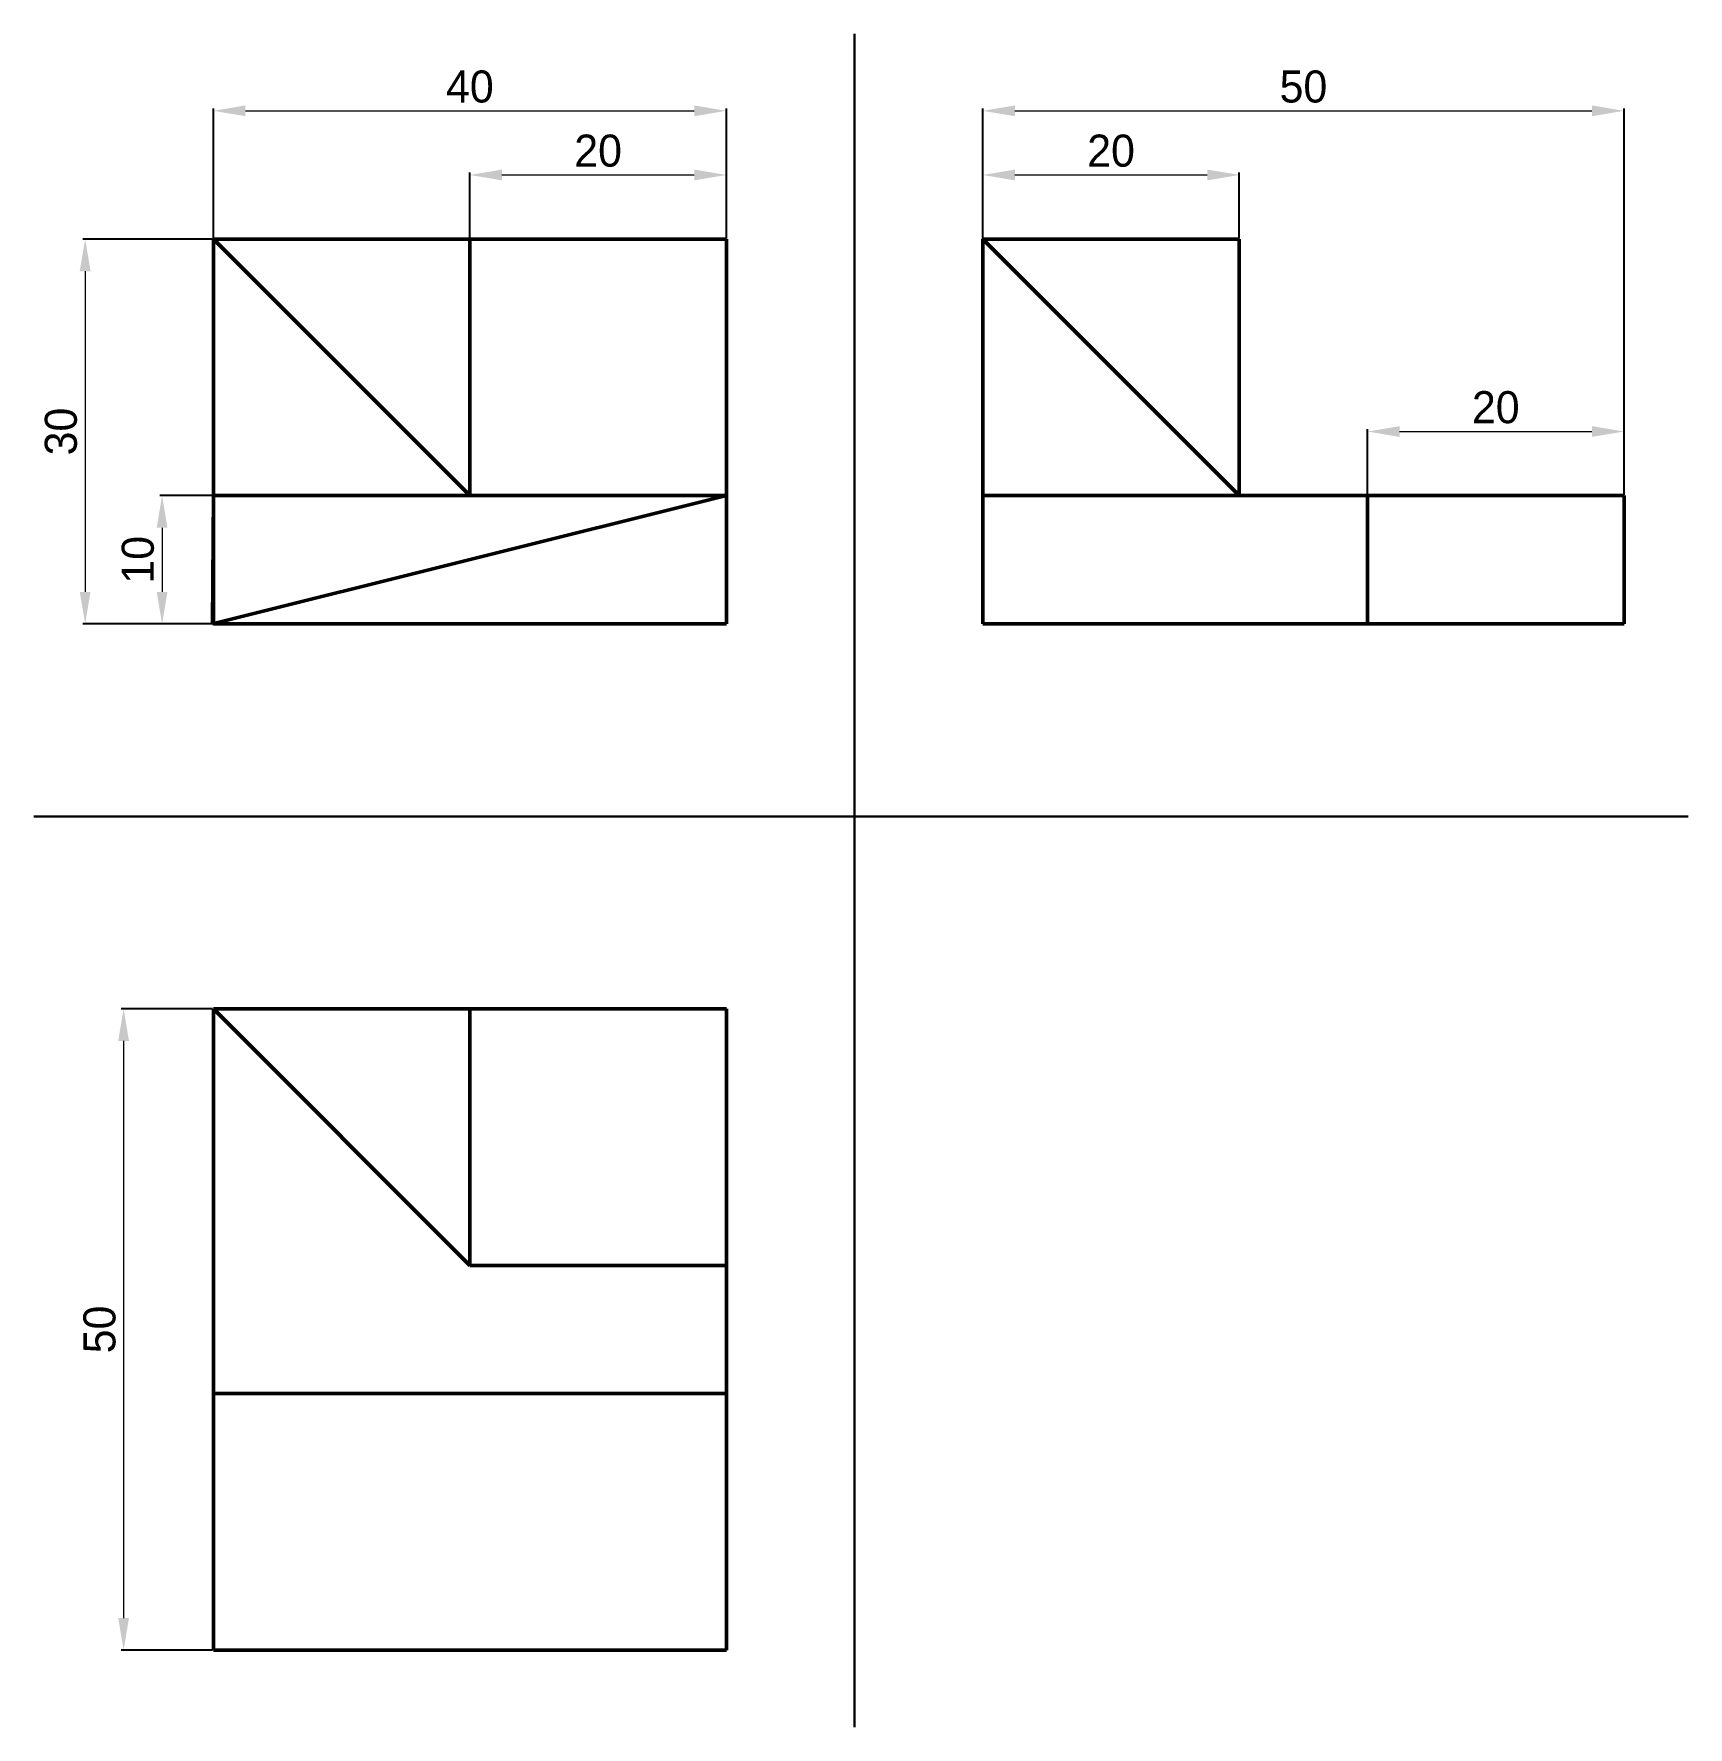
# Model space of a CAD drawing. Header units: inches. Extents: x -14 to 115, y -46 to 86.
import ezdxf

# ---------------------------------------------------------------- set-up
doc = ezdxf.new("R2010")
doc.units = ezdxf.units.IN
doc.header["$MEASUREMENT"] = 0
doc.layers.get('Defpoints').update_dxf_attribs({"lineweight": 0})
for name, color, linetype, lineweight in [('Kote', 250, 'Continuous', 30), ('Pomoćne', 90, 'Continuous', 30), ('Vidljivi bridovi', 250, 'Continuous', 50)]:
    doc.layers.add(name, color=color, linetype=linetype, lineweight=lineweight)
doc.dimstyles.new('Moj', dxfattribs={"dimtxt": 2.5, "dimasz": 2.5, "dimexe": 0.18, "dimexo": 0.0625, "dimtad": 1, "dimdec": 0, "dimzin": 0, "dimdsep": 46, "dimtxsty": 'Standard', "dimcen": 0.09, "dimadec": 0, "dimazin": 0, "dimtfac": 1, "dimtdec": 0, "dimtofl": 0, "dimtmove": 0, "dimatfit": 3, "dimfxl": 1, "dimtolj": 1, "dimtzin": 0, "dimlwd": 15, "dimarcsym": 0})

# ---------------------------------------------------------------- blocks, each defined once
blk = doc.blocks.new('*D20')
at = {"layer": 'Defpoints', "color": 0}
for p in [(40, 80), (0, 70), (40, 70)]:
    blk.add_point(p, dxfattribs=at)
at = {"layer": 'Kote', "color": 0, "lineweight": -2}
for p, q in [((0, 70.06), (0, 80.18)), ((40, 70.06), (40, 80.18))]:
    blk.add_line(p, q, dxfattribs=at)
at = {"layer": 'Kote', "color": 0, "lineweight": 15}
blk.add_line((2.5, 80), (37.5, 80), dxfattribs=at)
at = {"layer": 'Kote', "color": 0}
for points in [[(2.5, 80.42), (2.5, 79.58), (0, 80)], [(37.5, 80.42), (37.5, 79.58), (40, 80)]]:
    blk.add_solid(points, dxfattribs=at)
at = {"layer": 'Kote', "color": 0, "insert": (20, 81.88), "char_height": 2.5, "attachment_point": 5}
blk.add_mtext('\\A1;40', dxfattribs=at)
blk = doc.blocks.new('*D21')
at = {"layer": 'Defpoints', "color": 0}
for p in [(40, 75), (20, 70), (40, 70)]:
    blk.add_point(p, dxfattribs=at)
at = {"layer": 'Kote', "color": 0, "lineweight": -2}
for p, q in [((20, 70.06), (20, 75.18)), ((40, 70.06), (40, 75.18))]:
    blk.add_line(p, q, dxfattribs=at)
at = {"layer": 'Kote', "color": 0, "lineweight": 15}
blk.add_line((22.5, 75), (37.5, 75), dxfattribs=at)
at = {"layer": 'Kote', "color": 0}
for points in [[(22.5, 75.42), (22.5, 74.58), (20, 75)], [(37.5, 75.42), (37.5, 74.58), (40, 75)]]:
    blk.add_solid(points, dxfattribs=at)
at = {"layer": 'Kote', "color": 0, "insert": (30, 76.88), "char_height": 2.5, "attachment_point": 5}
blk.add_mtext('\\A1;20', dxfattribs=at)
blk = doc.blocks.new('*D22')
at = {"layer": 'Defpoints', "color": 0}
for p in [(0, 70), (-10, 40), (0, 40)]:
    blk.add_point(p, dxfattribs=at)
at = {"layer": 'Kote', "color": 0, "lineweight": -2}
for p, q in [((-0.06, 70), (-10.18, 70)), ((-0.06, 40), (-10.18, 40))]:
    blk.add_line(p, q, dxfattribs=at)
at = {"layer": 'Kote', "color": 0, "lineweight": 15}
blk.add_line((-10, 67.5), (-10, 42.5), dxfattribs=at)
at = {"layer": 'Kote', "color": 0}
for points in [[(-10.42, 67.5), (-9.58, 67.5), (-10, 70)], [(-10.42, 42.5), (-9.58, 42.5), (-10, 40)]]:
    blk.add_solid(points, dxfattribs=at)
at = {"layer": 'Kote', "color": 0, "insert": (-11.88, 55), "char_height": 2.5, "attachment_point": 5, "rotation": 90}
blk.add_mtext('\\A1;30', dxfattribs=at)
blk = doc.blocks.new('*D23')
at = {"layer": 'Defpoints', "color": 0}
for p in [(0, 50), (-4, 40), (0, 40)]:
    blk.add_point(p, dxfattribs=at)
at = {"layer": 'Kote', "color": 0, "lineweight": -2}
for p, q in [((-0.06, 50), (-4.18, 50)), ((-0.06, 40), (-4.18, 40))]:
    blk.add_line(p, q, dxfattribs=at)
at = {"layer": 'Kote', "color": 0, "lineweight": 15}
blk.add_line((-4, 47.5), (-4, 42.5), dxfattribs=at)
at = {"layer": 'Kote', "color": 0}
for points in [[(-4.42, 47.5), (-3.58, 47.5), (-4, 50)], [(-4.42, 42.5), (-3.58, 42.5), (-4, 40)]]:
    blk.add_solid(points, dxfattribs=at)
at = {"layer": 'Kote', "color": 0, "insert": (-5.88, 45), "char_height": 2.5, "attachment_point": 5, "rotation": 90}
blk.add_mtext('\\A1;10', dxfattribs=at)
blk = doc.blocks.new('*D24')
at = {"layer": 'Defpoints', "color": 0}
for p in [(80, 75), (60, 70), (80, 70)]:
    blk.add_point(p, dxfattribs=at)
at = {"layer": 'Kote', "color": 0, "lineweight": -2}
for p, q in [((60, 70.06), (60, 75.18)), ((80, 70.06), (80, 75.18))]:
    blk.add_line(p, q, dxfattribs=at)
at = {"layer": 'Kote', "color": 0, "lineweight": 15}
blk.add_line((62.5, 75), (77.5, 75), dxfattribs=at)
at = {"layer": 'Kote', "color": 0}
for points in [[(62.5, 75.42), (62.5, 74.58), (60, 75)], [(77.5, 75.42), (77.5, 74.58), (80, 75)]]:
    blk.add_solid(points, dxfattribs=at)
at = {"layer": 'Kote', "color": 0, "insert": (70, 76.88), "char_height": 2.5, "attachment_point": 5}
blk.add_mtext('\\A1;20', dxfattribs=at)
blk = doc.blocks.new('*D25')
at = {"layer": 'Defpoints', "color": 0}
for p in [(110, 80), (60, 50), (110, 50)]:
    blk.add_point(p, dxfattribs=at)
at = {"layer": 'Kote', "color": 0, "lineweight": -2}
for p, q in [((60, 50.06), (60, 80.18)), ((110, 50.06), (110, 80.18))]:
    blk.add_line(p, q, dxfattribs=at)
at = {"layer": 'Kote', "color": 0, "lineweight": 15}
blk.add_line((62.5, 80), (107.5, 80), dxfattribs=at)
at = {"layer": 'Kote', "color": 0}
for points in [[(62.5, 80.42), (62.5, 79.58), (60, 80)], [(107.5, 80.42), (107.5, 79.58), (110, 80)]]:
    blk.add_solid(points, dxfattribs=at)
at = {"layer": 'Kote', "color": 0, "insert": (85, 81.88), "char_height": 2.5, "attachment_point": 5}
blk.add_mtext('\\A1;50', dxfattribs=at)
blk = doc.blocks.new('*D26')
at = {"layer": 'Defpoints', "color": 0}
for p in [(110, 55), (90, 50), (110, 50)]:
    blk.add_point(p, dxfattribs=at)
at = {"layer": 'Kote', "color": 0, "lineweight": -2}
for p, q in [((90, 50.06), (90, 55.18)), ((110, 50.06), (110, 55.18))]:
    blk.add_line(p, q, dxfattribs=at)
at = {"layer": 'Kote', "color": 0, "lineweight": 15}
blk.add_line((92.5, 55), (107.5, 55), dxfattribs=at)
at = {"layer": 'Kote', "color": 0}
for points in [[(92.5, 55.42), (92.5, 54.58), (90, 55)], [(107.5, 55.42), (107.5, 54.58), (110, 55)]]:
    blk.add_solid(points, dxfattribs=at)
at = {"layer": 'Kote', "color": 0, "insert": (100, 56.88), "char_height": 2.5, "attachment_point": 5}
blk.add_mtext('\\A1;20', dxfattribs=at)
blk = doc.blocks.new('*D27')
at = {"layer": 'Defpoints', "color": 0}
for p in [(0, 10), (-7, -40), (0, -40)]:
    blk.add_point(p, dxfattribs=at)
at = {"layer": 'Kote', "color": 0, "lineweight": -2}
for p, q in [((-0.06, 10), (-7.18, 10)), ((-0.06, -40), (-7.18, -40))]:
    blk.add_line(p, q, dxfattribs=at)
at = {"layer": 'Kote', "color": 0, "lineweight": 15}
blk.add_line((-7, 7.5), (-7, -37.5), dxfattribs=at)
at = {"layer": 'Kote', "color": 0}
for points in [[(-7.42, 7.5), (-6.58, 7.5), (-7, 10)], [(-7.42, -37.5), (-6.58, -37.5), (-7, -40)]]:
    blk.add_solid(points, dxfattribs=at)
at = {"layer": 'Kote', "color": 0, "insert": (-8.87, -15), "char_height": 2.5, "attachment_point": 5, "rotation": 90}
blk.add_mtext('\\A1;50', dxfattribs=at)

msp = doc.modelspace()

# ---------------------------------------------------------------- linework, layer by layer
at = {"layer": 'Pomoćne'}
for p, q in [((50, 80), (50, 86)), ((50, 45), (50, 80)), ((50, 45), (50, 3)), ((20, 25), (-14, 25)), ((20, 25), (81, 25)), ((81, 25), (115, 25)), ((50, 3), (50, -31)), ((50, -31), (50, -46))]:
    msp.add_line(p, q, dxfattribs=at)
at = {"layer": 'Vidljivi bridovi'}
for p, q in [((40, 70), (0, 70)), ((0, 70), (0, 50)), ((20, 70), (0, 70)), ((0, 70), (20, 50)), ((20, 50), (20, 70)), ((40, 50), (40, 70)), ((80, 70), (60, 70)), ((60, 70), (60, 50)), ((80, 50), (60, 70)), ((80, 50), (80, 70)), ((0, 50), (-0.06, 40)), ((-0.06, 40), (40, 50)), ((0, 50), (0, 40)), ((40, 50), (0, 50)), ((40, 40), (40, 50)), ((110, 50), (60, 50)), ((60, 50), (60, 40)), ((60, 50), (80, 50)), ((90, 50), (80, 50)), ((90, 40), (90, 50)), ((110, 40), (110, 50)), ((0, 40), (40, 40)), ((60, 40), (110, 40)), ((60, 40), (90, 40)), ((0, 10), (0, -40)), ((40, 10), (0, 10)), ((0, 10), (0, -30)), ((20, -10), (0, 10)), ((20, -10), (20, 10)), ((20, 10), (20, -10)), ((40, -40), (40, 10)), ((40, -10), (20, -10)), ((40, -20), (40, -10)), ((0, -40), (0, -20)), ((0, -20), (40, -20)), ((40, -30), (40, -20)), ((0, -40), (40, -40))]:
    msp.add_line(p, q, dxfattribs=at)

# ---------------------------------------------------------------- dimensions: what is measured, and where the dimension line sits
at = {"layer": 'Kote'}
for base, p1, p2, picture, middle in [((40, 80), (0, 70), (40, 70), '*D20', (20, 81.88)), ((110, 80), (60, 50), (110, 50), '*D25', (85, 81.88)), ((40, 75), (20, 70), (40, 70), '*D21', (30, 76.88)), ((80, 75), (60, 70), (80, 70), '*D24', (70, 76.88)), ((110, 55), (90, 50), (110, 50), '*D26', (100, 56.88))]:
    dim = msp.add_linear_dim(base=base, p1=p1, p2=p2, dimstyle='Moj', dxfattribs=at)
    dim.commit()
    dim.dimension.update_dxf_attribs({"geometry": picture, "text_midpoint": middle})
for base, p1, p2, picture, middle in [((-10, 40), (0, 70), (0, 40), '*D22', (-11.88, 55)), ((-4, 40), (0, 50), (0, 40), '*D23', (-5.88, 45)), ((-7, -40), (0, 10), (0, -40), '*D27', (-8.87, -15))]:
    dim = msp.add_linear_dim(base=base, p1=p1, p2=p2, angle=90, dimstyle='Moj', dxfattribs=at)
    dim.commit()
    dim.dimension.update_dxf_attribs({"geometry": picture, "text_midpoint": middle})

doc.saveas('drawing.dxf')
